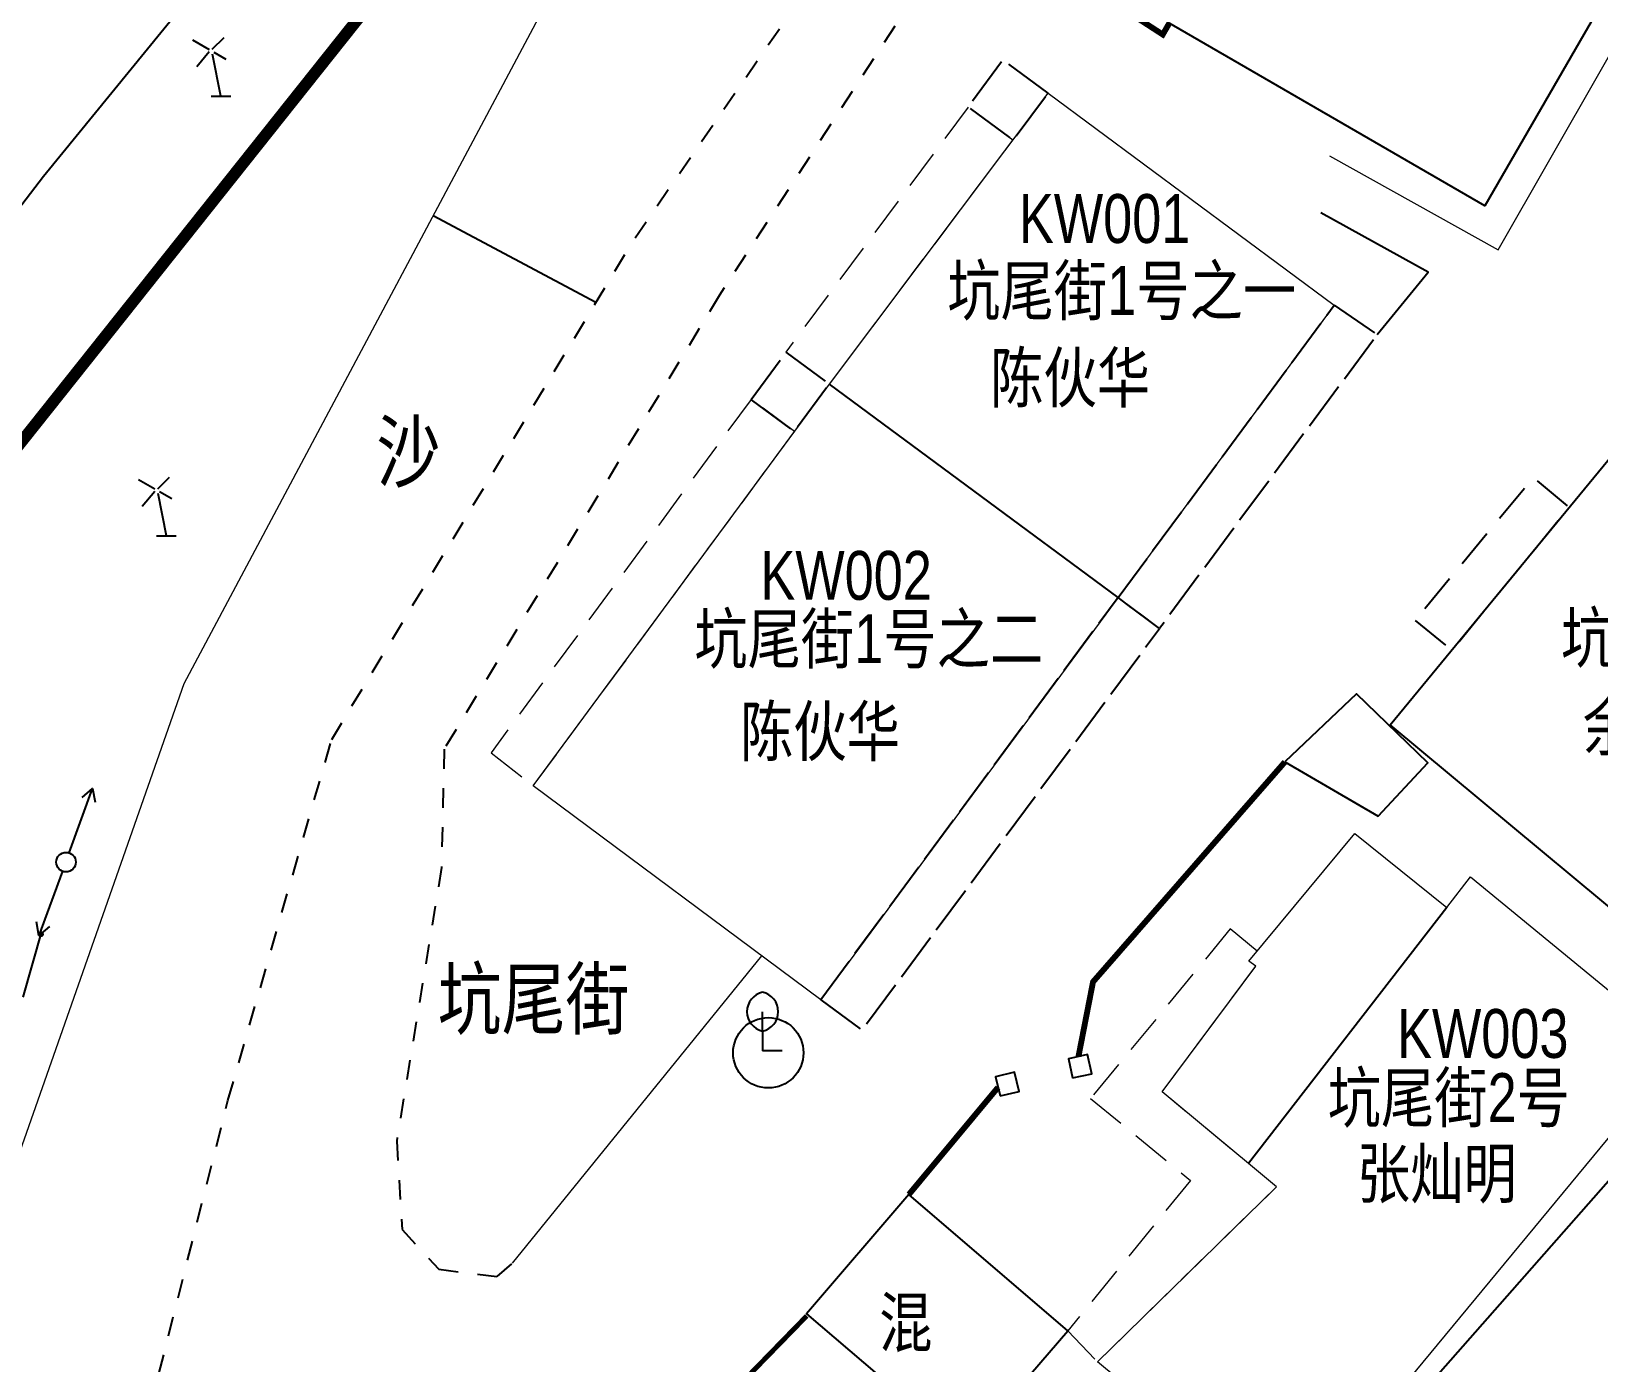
# Model space of a CAD drawing. Extents: x 396500 to 398250, y 1005980 to 1008200.
# Drawn here: x 398040.44 to 398080.55, y 1008000.3 to 1008034.36 of the extents above; entities that cross this region are included whole.
import ezdxf
from ezdxf.enums import TextEntityAlignment as Align

# ---------------------------------------------------------------- set-up
doc = ezdxf.new("R2010")
doc.units = 0
doc.header["$LTSCALE"] = 0.5
for name, pattern in [('X39', [3, 2.5, -0.5]), ('X5', [3, 2, -1]), ('X6', [2, 1, -1])]:
    doc.linetypes.add(name, pattern=pattern)
doc.layers.get('0').update_dxf_attribs({"linetype": 'CONTINUOUS'})
for name, color, linetype in [('DLSS', 4, 'CONTINUOUS'), ('DMTZ', 3, 'CONTINUOUS'), ('GXYZ', 2, 'CONTINUOUS'), ('JMD', 6, 'CONTINUOUS'), ('ZBTZ', 3, 'CONTINUOUS'), ('权属人', 160, 'CONTINUOUS'), ('用地红线', 1, 'CONTINUOUS'), ('编号', 90, 'CONTINUOUS'), ('门牌号', 1, 'CONTINUOUS')]:
    doc.layers.add(name, color=color, linetype=linetype)
doc.styles.add('正等线体', font='simhei.ttf')
doc.styles.add('细等线体', font='长等线体_0.TTF', dxfattribs={"width": 0.8})
doc.linetypes.add('10421', pattern='A,2,[150,AAA.SHX,S=1,R=0,X=0,Y=1],1e-11', length=2)
doc.linetypes.add('10422', pattern='A,2,[150,AAA.SHX,S=1,R=0,X=0,Y=1],2,[177,AAA.SHX,S=1,R=0,X=0,Y=0.8],1e-09', length=4)
doc.linetypes.add('1161', pattern='A,0,[149,AAA.SHX,S=0.15,R=0,X=0,Y=0],-1.6', length=1.6)
doc.linetypes.add('443', pattern='A,5,[169,AAA.SHX,S=0.83,R=0,X=0,Y=0],5', length=10)

# ---------------------------------------------------------------- blocks, each defined once
blk = doc.blocks.new('gc170')
at = {"linetype": 'Continuous'}
blk.add_circle((0, 0), 0.5, dxfattribs=at)
blk = doc.blocks.new('gc013b')
at = {"linetype": 'Continuous'}
blk.add_line((0.5, 0), (4, 0), dxfattribs=at)
at = {"linetype": 'Continuous', "flags": 128}
blk.add_lwpolyline([(3.388, 0.354), (4, 0), (3.388, -0.354)], dxfattribs=at)
blk = doc.blocks.new('gc013c')
at = {"linetype": 'Continuous'}
blk.add_line((0.5, 0), (4, 0), dxfattribs=at)
at = {"linetype": 'Continuous', "const_width": 0.15, "flags": 128}
blk.add_lwpolyline([(3.775, 0, 1), (3.925, 0, 1)], format="xyb", close=True, dxfattribs=at)
blk = doc.blocks.new('gc143')
for p, q in [((0, 1), (0, 2)), ((0, 1), (0, 0)), ((1, 0), (0, 0))]:
    blk.add_line(p, q)
for centre, start, end in [((0.225, 2), 102.68038, 257.31962), ((-0.225, 2), 282.68038, 77.31962)]:
    blk.add_arc(centre, 1.025, start, end)
blk = doc.blocks.new('gc069')
for p, q in [((-0.589, 2.382), (-1.435, 2.87)), ((-0.446, 2.402), (0.164, 3)), ((-0.596, 2.272), (-1.239, 1.506)), ((0, 0), (-0.431, 2.157)), ((0.271, 1.886), (-0.35, 2.244)), ((-0.5, 0), (0.5, 0))]:
    blk.add_line(p, q)
blk = doc.blocks.new('gc291')
blk.add_lwpolyline([(-0.5, -0.5), (0.5, -0.5), (0.5, 0.5), (-0.5, 0.5), (-0.5, -0.5)])

msp = doc.modelspace()

# ---------------------------------------------------------------- linework, layer by layer
at = {"layer": 'DLSS', "linetype": 'X6'}
for points in [[(398043.703, 1008000), (398043.703, 1008000.012), (398045.47, 1008007.007), (398048.124, 1008016.244), (398055.886, 1008029.078), (398061.456, 1008037.142), (398068.889, 1008047.974)], [(398071.008, 1008046.476), (398070.51, 1008046.363), (398069.872, 1008045.819), (398063.63, 1008036.173), (398058.048, 1008027.61), (398051.003, 1008015.995), (398050.934, 1008012.967), (398049.787, 1008005.967), (398049.924, 1008003.703), (398050.864, 1008002.687), (398052.358, 1008002.497), (398052.755, 1008002.844)]]:
    msp.add_lwpolyline(points, dxfattribs=at)
at = {"layer": 'DLSS', "linetype": 'Continuous', "const_width": 0.125, "flags": 128}
msp.add_lwpolyline([(398060.28, 1008001.492), (398058.827, 1008000)], dxfattribs=at)
at = {"layer": 'DMTZ', "linetype": '10421'}
msp.add_lwpolyline([(398082.167, 1008088.543), (398075.044, 1008081.721), (398074.697, 1008080.908), (398074.852, 1008080.586), (398080.273, 1008077.368), (398080.273, 1008076.667), (398079.741, 1008075.554), (398078.436, 1008073.753), (398062.004, 1008056.095), (398047.742, 1008039.221), (398040.748, 1008030.646), (398036.336, 1008024.889), (398032.029, 1008019.32), (398025.245, 1008011.695), (398018.116, 1008003.045), (398015.824, 1008000)], dxfattribs=at)
at = {"layer": 'DMTZ', "linetype": '10422', "lineweight": 0}
for points in [[(398073.66, 1008031.175), (398077.974, 1008028.77), (398085.871, 1008042.586), (398089.048, 1008048.888), (398090.646, 1008048.338), (398091.425, 1008049.157), (398102.01, 1008068.168)], [(398039.56, 1008004.051), (398044.348, 1008017.672), (398055.378, 1008038.395)], [(398052.755, 1008002.844), (398059.129, 1008010.708)]]:
    msp.add_lwpolyline(points, dxfattribs=at)
at = {"layer": 'DMTZ', "linetype": '10422', "flags": 128}
for points in [[(398074.881, 1008026.602), (398076.186, 1008028.203), (398073.436, 1008029.719)], [(398076.442, 1008000), (398083.316, 1008007.806)]]:
    msp.add_lwpolyline(points, dxfattribs=at)
at = {"layer": 'JMD', "linetype": 'Continuous'}
for points in [[(398084.439, 1008041.683), (398077.637, 1008029.894), (398069.509, 1008034.597), (398071.518, 1008038.123), (398072.783, 1008037.391), (398077.529, 1008045.639)], [(398072.518, 1008015.668), (398074.907, 1008014.276), (398076.178, 1008015.646), (398074.351, 1008017.409)]]:
    msp.add_lwpolyline(points, close=True, dxfattribs=at)
at = {"layer": 'JMD', "color": 6, "linetype": '443', "const_width": 0.15, "flags": 128}
for points in [[(398068.492, 1008034.863), (398069.391, 1008034.281), (398069.558, 1008034.569)], [(398072.518, 1008015.668), (398067.607, 1008010.04), (398067.234, 1008008.128)], [(398065.176, 1008007.34), (398062.894, 1008004.599)]]:
    msp.add_lwpolyline(points, dxfattribs=at)
at = {"layer": 'JMD', "linetype": 'X39', "flags": 128}
for points in [[(398066.459, 1008032.779), (398065.301, 1008033.631), (398064.412, 1008032.423), (398065.558, 1008031.58)], [(398073.781, 1008027.359), (398074.881, 1008026.602), (398069.31, 1008019.084), (398068.247, 1008019.872)], [(398058.857, 1008024.943), (398059.747, 1008026.151), (398060.86, 1008025.332), (398059.97, 1008024.125)], [(398060.641, 1008009.583), (398061.695, 1008008.808), (398069.31, 1008019.084), (398068.247, 1008019.872)]]:
    msp.add_lwpolyline(points, close=True, dxfattribs=at)
at = {"layer": 'JMD', "linetype": 'Continuous', "lineweight": 0}
for points in [[(398073.781, 1008027.359), (398060.641, 1008009.583), (398053.284, 1008015.056), (398060.86, 1008025.332), (398066.459, 1008032.779)], [(398076.659, 1008011.94), (398077.266, 1008012.724), (398082.659, 1008008.299), (398072.661, 1007996.215), (398067.718, 1008000.321), (398072.305, 1008004.793), (398071.585, 1008005.391), (398069.375, 1008007.227), (398071.772, 1008010.443), (398071.596, 1008010.574), (398074.304, 1008013.839)]]:
    msp.add_lwpolyline(points, close=True, dxfattribs=at)
at = {"layer": 'JMD', "linetype": 'X5', "lineweight": 0}
for points in [[(398065.558, 1008031.58), (398064.412, 1008032.423), (398059.747, 1008026.151), (398060.86, 1008025.332)], [(398059.97, 1008024.125), (398058.857, 1008024.943), (398052.202, 1008015.9), (398053.284, 1008015.056)], [(398071.805, 1008010.826), (398071.118, 1008011.396), (398067.543, 1008007.054), (398070.104, 1008004.961), (398066.963, 1008001.113), (398067.718, 1008000.321), (398072.305, 1008004.793), (398069.375, 1008007.227), (398071.772, 1008010.443), (398071.596, 1008010.574)]]:
    msp.add_lwpolyline(points, close=True, dxfattribs=at)
at = {"layer": 'JMD', "linetype": 'Continuous', "flags": 128}
for points in [[(398068.247, 1008019.872), (398060.86, 1008025.332)], [(398076.659, 1008011.94), (398071.585, 1008005.391)]]:
    msp.add_lwpolyline(points, dxfattribs=at)
msp.add_lwpolyline([(398083.769, 1008009.5), (398075.212, 1008016.613), (398082.215, 1008025.124), (398090.735, 1008018.122)], close=True, dxfattribs=at)
at = {"layer": 'JMD', "linetype": 'X5', "elevation": 24.663, "flags": 128}
msp.add_lwpolyline([(398075.854, 1008019.29), (398076.785, 1008018.525), (398079.795, 1008022.183), (398078.878, 1008022.945)], close=True, dxfattribs=at)
at = {"layer": 'JMD', "linetype": 'Continuous'}
msp.add_lwpolyline([(398066.01, 1008000), (398066.963, 1008001.113), (398062.894, 1008004.599), (398060.278, 1008001.545), (398062.082, 1008000)], dxfattribs=at)
at = {"layer": 'ZBTZ', "linetype": '1161', "flags": 128}
msp.add_lwpolyline([(398054.883, 1008027.42), (398050.717, 1008029.638)], dxfattribs=at)
at = {"layer": 'ZBTZ', "linetype": '1161'}
msp.add_circle((398059.297, 1008008.225), 0.9, dxfattribs=at)
at = {"layer": '用地红线', "linetype": 'Continuous', "const_width": 0.3, "flags": 128}
msp.add_lwpolyline([(398194.596, 1008040.96), (398203.34, 1008029.936), (398203.726, 1008028.512), (398203.335, 1008026.495), (398201.788, 1008021.146), (398199.822, 1008019.316), (398188.449, 1008013.55), (398184.589, 1008013.008), (398180.191, 1008014.033), (398174.218, 1008018.658), (398174.212, 1008027.162), (398166.904, 1008022.356), (398123.58, 1007997.04), (398117.715, 1008001.526), (398053.508, 1007988.875), (398017.747, 1007957.596), (397994.886, 1007951.334), (397985.99, 1007958.873), (398036.822, 1008019.633), (398116.107, 1008119.268)], dxfattribs=at)

# ---------------------------------------------------------------- block references
at = {"layer": 'GXYZ', "linetype": 'Continuous', "yscale": 0.5}
for name, p, xscale, rotation in [('gc013b', (398041.325, 1008013.104, 21.651), 0.5000000000062386, 70.11118935029211), ('gc013b', (398041.325, 1008013.104, 21.651), 0.4999999999760102, 249.7567142822952), ('gc013c', (398040.159, 1008009.408, 21.916), 0.4999999999470406, 74.14918000319152)]:
    msp.add_blockref(name, p, dxfattribs=dict(at, xscale=xscale, rotation=rotation))
at = {"layer": 'GXYZ', "linetype": 'Continuous', "xscale": 0.5, "yscale": 0.5}
msp.add_blockref('gc170', (398041.325, 1008013.104, 21.651), dxfattribs=at)
at = {"layer": 'JMD', "linetype": 'Continuous', "yscale": 0.5, "zscale": 0.5}
for p, xscale, rotation in [((398067.275, 1008007.881, 23.713), 0.4999999999963877, 12.47824195320797), ((398065.413, 1008007.425, 23.776), 0.4999999999717523, 13.21881469603608)]:
    msp.add_blockref('gc291', p, dxfattribs=dict(at, xscale=xscale, rotation=rotation))
at = {"layer": 'ZBTZ', "linetype": 'Continuous', "xscale": 0.5, "yscale": 0.5}
for name, p in [('gc069', (398045.29, 1008032.702)), ('gc069', (398043.895, 1008021.454)), ('gc143', (398059.152, 1008008.276))]:
    msp.add_blockref(name, p, dxfattribs=at)

# ---------------------------------------------------------------- texts
at = {"layer": 'DLSS', "linetype": 'Continuous', "style": '细等线体', "width": 0.8}
msp.add_text('沙', height=1.5, dxfattribs=at).set_placement((398050.087, 1008023.625), align=Align.MIDDLE)
at = {"layer": 'JMD', "linetype": 'Continuous', "style": '正等线体', "width": 0.8}
msp.add_text('坑尾街', height=1.5, dxfattribs=at).set_placement((398050.837, 1008008.406), align=Align.BOTTOM_LEFT)
at = {"layer": 'JMD', "linetype": 'Continuous', "style": '细等线体', "width": 0.8}
msp.add_text('混', height=1.25, dxfattribs=at).set_placement((398063.496, 1008001.329), align=Align.MIDDLE_RIGHT)
at = {"layer": '权属人', "linetype": 'Continuous', "char_height": 1.25, "attachment_point": 1, "style": '细等线体'}
for s, insert, own_width in [('陈伙华', (398064.977, 1008026.123), 4.38621), ('余凤兰', (398080.142, 1008017.219), 3.94492), ('陈伙华', (398058.575, 1008017.073), 4.95524), ('张灿明', (398074.358, 1008005.765), 4.65521)]:
    msp.add_mtext_dynamic_manual_height_columns(s, width=1.0889, gutter_width=1, heights=[0], dxfattribs=dict(at, insert=insert)).dxf.set("width", own_width)
at = {"layer": '编号', "linetype": 'Continuous', "char_height": 1.25, "attachment_point": 1, "style": '细等线体'}
for s, insert in [('KW001', (398065.712, 1008030.197)), ('KW002', (398059.097, 1008021.066)), ('KW003', (398075.389, 1008009.344))]:
    msp.add_mtext_dynamic_manual_height_columns(s, width=0.93234, gutter_width=1, heights=[0], dxfattribs=dict(at, insert=insert))
at = {"layer": '门牌号', "linetype": 'Continuous', "char_height": 1.25, "attachment_point": 1, "style": '细等线体'}
for s, insert, own_width in [('坑尾街1号之一', (398063.878, 1008028.355), 8.87119), ('坑尾街1号之二', (398057.405, 1008019.445), 9.16181), ('坑尾街4号', (398079.582, 1008019.474), 6.38044), ('坑尾街2号', (398073.613, 1008007.704), 6.32442)]:
    msp.add_mtext_dynamic_manual_height_columns(s, width=3.98032, gutter_width=1, heights=[0], dxfattribs=dict(at, insert=insert)).dxf.set("width", own_width)

doc.saveas('drawing.dxf')
